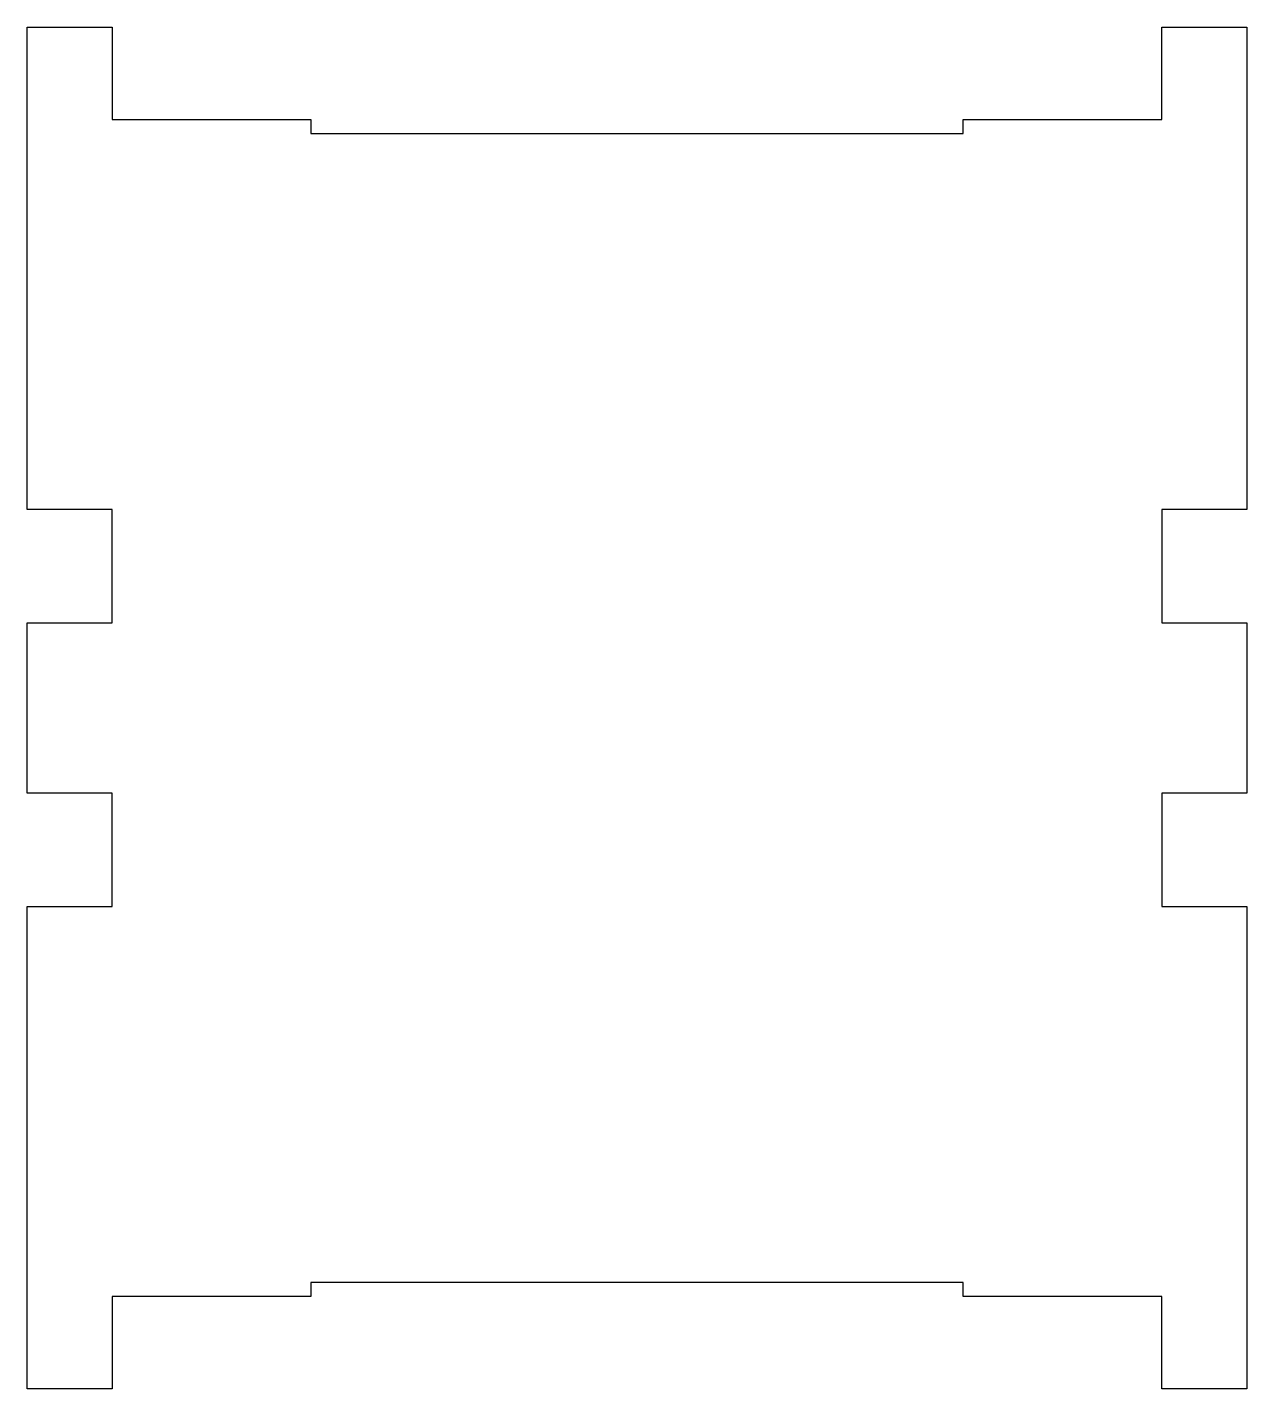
# Model space of a CAD drawing. Extents: x -2.15 to 2.15, y -2.4 to 2.4.
import ezdxf

# ---------------------------------------------------------------- set-up
doc = ezdxf.new("R2010")
doc.units = 0
doc.header["$MEASUREMENT"] = 0
doc.layers.add('G', color=7, linetype='Continuous')

msp = doc.modelspace()

# ---------------------------------------------------------------- linework, layer by layer
at = {"layer": 'G'}
msp.add_lwpolyline([(1.85, -0.7), (2.15, -0.7), (2.15, -2.4), (1.85, -2.4), (1.85, -2.075), (1.15, -2.075), (1.15, -2.025), (-1.15, -2.025), (-1.15, -2.075), (-1.85, -2.075), (-1.85, -2.4), (-2.15, -2.4), (-2.15, -0.7), (-1.85, -0.7), (-1.85, -0.3), (-2.15, -0.3), (-2.15, 0.3), (-1.85, 0.3), (-1.85, 0.7), (-2.15, 0.7), (-2.15, 2.4), (-1.85, 2.4), (-1.85, 2.075), (-1.15, 2.075), (-1.15, 2.025), (1.15, 2.025), (1.15, 2.075), (1.85, 2.075), (1.85, 2.4), (2.15, 2.4), (2.15, 0.7), (1.85, 0.7), (1.85, 0.3), (2.15, 0.3), (2.15, -0.3), (1.85, -0.3)], close=True, dxfattribs=at)

doc.saveas('drawing.dxf')
